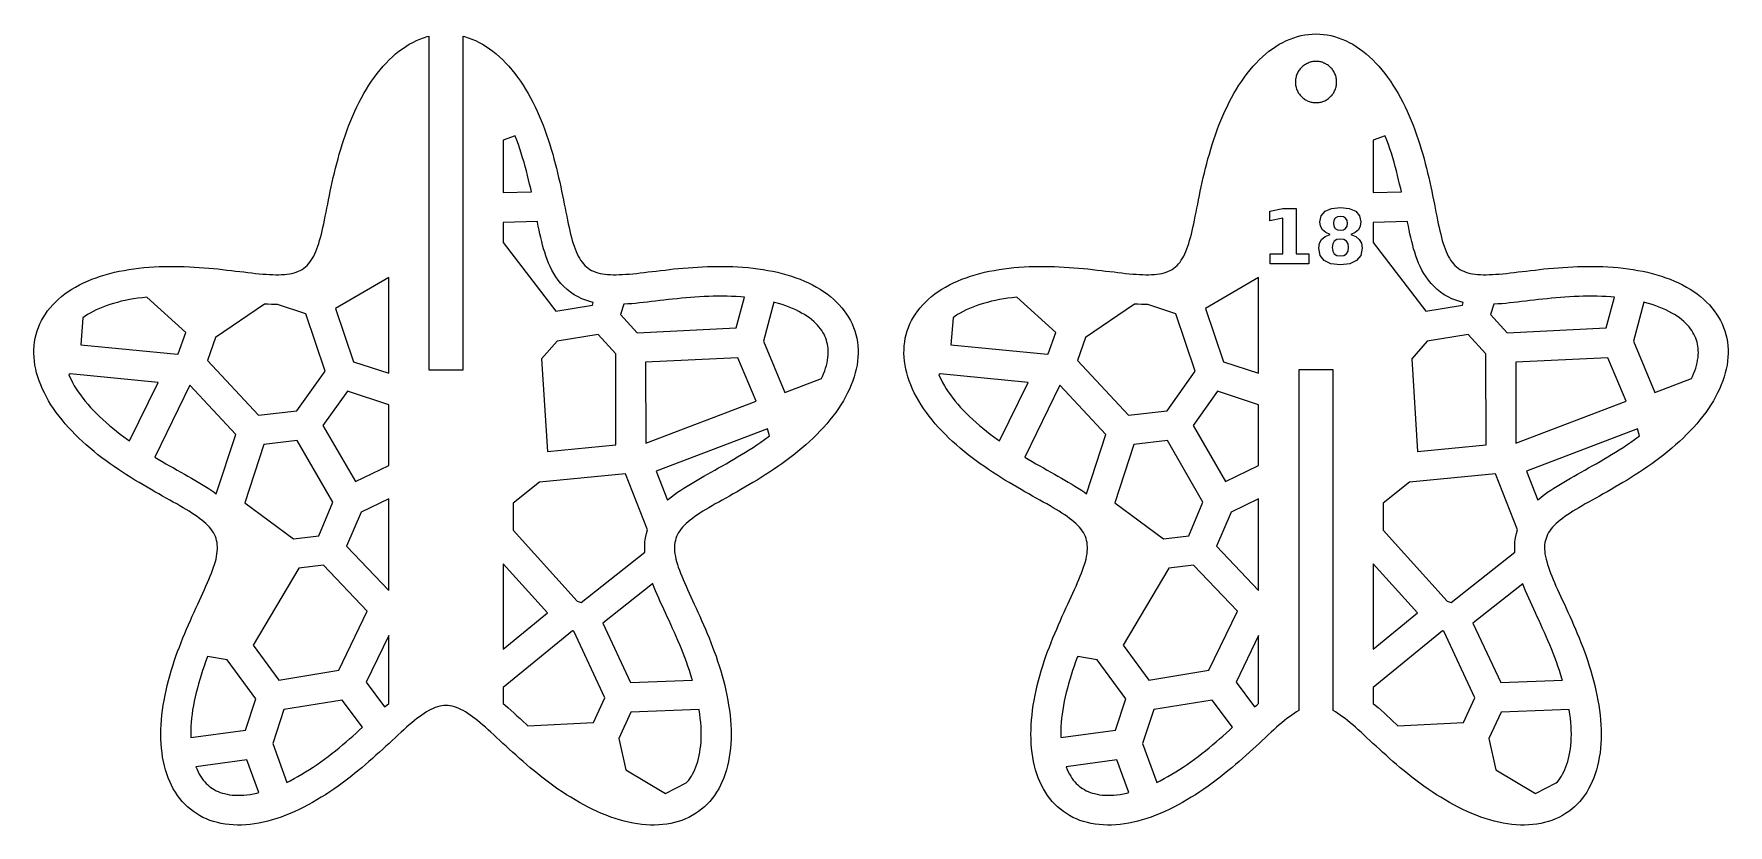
# Model space of a CAD drawing. Header units: millimetres. Extents: x -36 to 112, y -32 to 38.
import ezdxf

# ---------------------------------------------------------------- set-up
doc = ezdxf.new("R2010")
doc.units = ezdxf.units.MM
doc.layers.add('CUT', color=1, linetype='Continuous')
doc.layers.add('ENGRAVE', color=7, linetype='Continuous')

msp = doc.modelspace()

# ---------------------------------------------------------------- linework, layer by layer
at = {"layer": 'CUT'}
for points in [[(28.58, -0.5), (28.22, -0.74), (27.86, -0.97), (27.5, -1.2), (27.14, -1.42), (26.78, -1.64), (26.43, -1.85), (26.08, -2.05), (25.73, -2.25), (25.39, -2.44), (25.06, -2.63), (24.73, -2.82), (24.41, -3), (24.1, -3.17), (23.79, -3.34), (23.49, -3.51), (23.21, -3.68), (22.93, -3.84), (22.66, -4), (22.41, -4.15), (22.16, -4.31), (21.93, -4.46), (21.71, -4.61), (21.5, -4.77), (21.3, -4.92), (21.12, -5.07), (20.95, -5.22), (20.79, -5.38), (20.64, -5.53), (20.51, -5.69), (20.4, -5.85), (20.29, -6.01), (20.2, -6.18), (20.12, -6.35), (20.06, -6.52), (20.01, -6.7), (19.97, -6.88), (19.95, -7.06), (19.94, -7.26), (19.94, -7.46), (19.95, -7.66), (19.98, -7.87), (20.02, -8.09), (20.06, -8.31), (20.12, -8.54), (20.19, -8.78), (20.27, -9.03), (20.36, -9.28), (20.46, -9.54), (20.57, -9.81), (20.68, -10.09), (20.81, -10.37), (20.94, -10.67), (21.07, -10.97), (21.21, -11.28), (21.36, -11.6), (21.51, -11.92), (21.66, -12.26), (21.82, -12.6), (21.98, -12.95), (22.14, -13.3), (22.3, -13.67), (22.47, -14.04), (22.63, -14.42), (22.79, -14.8), (22.95, -15.19), (23.11, -15.59), (23.26, -15.99), (23.41, -16.39), (23.56, -16.8), (23.7, -17.22), (23.84, -17.64), (23.97, -18.06), (24.09, -18.49), (24.21, -18.91), (24.32, -19.34), (24.42, -19.77), (24.51, -20.2), (24.59, -20.64), (24.66, -21.07), (24.73, -21.49), (24.78, -21.92), (24.82, -22.35), (24.85, -22.77), (24.87, -23.19), (24.87, -23.6), (24.87, -24.01), (24.85, -24.42), (24.82, -24.82), (24.77, -25.21), (24.72, -25.59), (24.65, -25.97), (24.56, -26.34), (24.47, -26.7), (24.36, -27.05), (24.23, -27.39), (24.1, -27.72), (23.95, -28.04), (23.79, -28.35), (23.61, -28.64), (23.42, -28.93), (23.22, -29.2), (23.01, -29.45), (22.79, -29.7), (22.55, -29.92), (22.3, -30.14), (22.04, -30.34), (21.77, -30.52), (21.49, -30.69), (21.2, -30.85), (20.9, -30.99), (20.59, -31.11), (20.27, -31.22), (19.94, -31.31), (19.61, -31.38), (19.27, -31.44), (18.92, -31.48), (18.56, -31.51), (18.2, -31.52), (17.83, -31.52), (17.46, -31.5), (17.08, -31.47), (16.7, -31.42), (16.32, -31.35), (15.93, -31.27), (15.55, -31.18), (15.15, -31.07), (14.76, -30.95), (14.37, -30.82), (13.98, -30.67), (13.58, -30.51), (13.19, -30.34), (12.8, -30.16), (12.41, -29.97), (12.03, -29.76), (11.64, -29.55), (11.26, -29.33), (10.88, -29.1), (10.51, -28.87), (10.14, -28.63), (9.77, -28.38), (9.41, -28.12), (9.05, -27.86), (8.7, -27.6), (8.36, -27.33), (8.02, -27.06), (7.68, -26.79), (7.35, -26.52), (7.03, -26.25), (6.72, -25.98), (6.41, -25.7), (6.11, -25.43), (5.81, -25.17), (5.52, -24.9), (5.24, -24.64), (4.96, -24.39), (4.69, -24.14), (4.43, -23.9), (4.17, -23.66), (3.92, -23.43), (3.68, -23.21), (3.44, -22.99), (3.2, -22.79), (2.97, -22.59), (2.75, -22.41), (2.53, -22.23), (2.32, -22.07), (2.11, -21.92), (1.91, -21.78), (1.7, -21.65), (1.51, -21.54), (1.31, -21.43), (1.12, -21.34), (0.93, -21.27), (0.74, -21.21), (0.55, -21.16), (0.37, -21.12), (0.18, -21.1), (0, -21.09), (-0.18, -21.1), (-0.37, -21.12), (-0.55, -21.16), (-0.74, -21.21), (-0.93, -21.27), (-1.12, -21.34), (-1.31, -21.43), (-1.51, -21.54), (-1.7, -21.65), (-1.91, -21.78), (-2.11, -21.92), (-2.32, -22.07), (-2.53, -22.23), (-2.75, -22.41), (-2.97, -22.59), (-3.2, -22.79), (-3.44, -22.99), (-3.68, -23.21), (-3.92, -23.43), (-4.17, -23.66), (-4.43, -23.9), (-4.69, -24.14), (-4.96, -24.39), (-5.24, -24.64), (-5.52, -24.9), (-5.81, -25.17), (-6.11, -25.43), (-6.41, -25.7), (-6.72, -25.98), (-7.03, -26.25), (-7.35, -26.52), (-7.68, -26.79), (-8.02, -27.06), (-8.36, -27.33), (-8.7, -27.6), (-9.05, -27.86), (-9.41, -28.12), (-9.77, -28.38), (-10.14, -28.63), (-10.51, -28.87), (-10.88, -29.1), (-11.26, -29.33), (-11.64, -29.55), (-12.03, -29.76), (-12.41, -29.97), (-12.8, -30.16), (-13.19, -30.34), (-13.58, -30.51), (-13.98, -30.67), (-14.37, -30.82), (-14.76, -30.95), (-15.15, -31.07), (-15.55, -31.18), (-15.93, -31.27), (-16.32, -31.35), (-16.7, -31.42), (-17.08, -31.47), (-17.46, -31.5), (-17.83, -31.52), (-18.2, -31.52), (-18.56, -31.51), (-18.92, -31.48), (-19.27, -31.44), (-19.61, -31.38), (-19.94, -31.31), (-20.27, -31.22), (-20.59, -31.11), (-20.9, -30.99), (-21.2, -30.85), (-21.49, -30.69), (-21.77, -30.52), (-22.04, -30.34), (-22.3, -30.14), (-22.55, -29.92), (-22.79, -29.7), (-23.01, -29.45), (-23.22, -29.2), (-23.42, -28.93), (-23.61, -28.64), (-23.79, -28.35), (-23.95, -28.04), (-24.1, -27.72), (-24.23, -27.39), (-24.36, -27.05), (-24.47, -26.7), (-24.56, -26.34), (-24.65, -25.97), (-24.72, -25.59), (-24.77, -25.21), (-24.82, -24.82), (-24.85, -24.42), (-24.87, -24.01), (-24.87, -23.6), (-24.87, -23.19), (-24.85, -22.77), (-24.82, -22.35), (-24.78, -21.92), (-24.73, -21.49), (-24.66, -21.07), (-24.59, -20.64), (-24.51, -20.2), (-24.42, -19.77), (-24.32, -19.34), (-24.21, -18.91), (-24.09, -18.49), (-23.97, -18.06), (-23.84, -17.64), (-23.7, -17.22), (-23.56, -16.8), (-23.41, -16.39), (-23.26, -15.99), (-23.11, -15.59), (-22.95, -15.19), (-22.79, -14.8), (-22.63, -14.42), (-22.47, -14.04), (-22.3, -13.67), (-22.14, -13.3), (-21.98, -12.95), (-21.82, -12.6), (-21.66, -12.26), (-21.51, -11.92), (-21.36, -11.6), (-21.21, -11.28), (-21.07, -10.97), (-20.94, -10.67), (-20.81, -10.37), (-20.68, -10.09), (-20.57, -9.81), (-20.46, -9.54), (-20.36, -9.28), (-20.27, -9.03), (-20.19, -8.78), (-20.12, -8.54), (-20.06, -8.31), (-20.02, -8.09), (-19.98, -7.87), (-19.95, -7.66), (-19.94, -7.46), (-19.94, -7.26), (-19.95, -7.06), (-19.97, -6.88), (-20.01, -6.7), (-20.06, -6.52), (-20.12, -6.35), (-20.2, -6.18), (-20.29, -6.01), (-20.4, -5.85), (-20.51, -5.69), (-20.64, -5.53), (-20.79, -5.38), (-20.95, -5.22), (-21.12, -5.07), (-21.3, -4.92), (-21.5, -4.77), (-21.71, -4.61), (-21.93, -4.46), (-22.16, -4.31), (-22.41, -4.15), (-22.66, -4), (-22.93, -3.84), (-23.21, -3.68), (-23.49, -3.51), (-23.79, -3.34), (-24.1, -3.17), (-24.41, -3), (-24.73, -2.82), (-25.06, -2.63), (-25.39, -2.44), (-25.73, -2.25), (-26.08, -2.05), (-26.43, -1.85), (-26.78, -1.64), (-27.14, -1.42), (-27.5, -1.2), (-27.86, -0.97), (-28.22, -0.74), (-28.58, -0.5), (-28.94, -0.25), (-29.3, 0), (-29.65, 0.26), (-30.01, 0.52), (-30.36, 0.79), (-30.7, 1.07), (-31.04, 1.36), (-31.38, 1.64), (-31.7, 1.94), (-32.02, 2.24), (-32.34, 2.54), (-32.64, 2.86), (-32.93, 3.17), (-33.22, 3.49), (-33.49, 3.82), (-33.75, 4.14), (-34, 4.48), (-34.23, 4.81), (-34.46, 5.15), (-34.67, 5.49), (-34.86, 5.83), (-35.04, 6.18), (-35.21, 6.52), (-35.35, 6.87), (-35.49, 7.22), (-35.61, 7.57), (-35.71, 7.92), (-35.79, 8.26), (-35.86, 8.61), (-35.91, 8.95), (-35.94, 9.29), (-35.95, 9.63), (-35.95, 9.97), (-35.93, 10.3), (-35.89, 10.63), (-35.83, 10.95), (-35.76, 11.27), (-35.66, 11.59), (-35.55, 11.9), (-35.43, 12.2), (-35.28, 12.49), (-35.12, 12.78), (-34.94, 13.06), (-34.75, 13.34), (-34.54, 13.6), (-34.31, 13.86), (-34.07, 14.11), (-33.81, 14.35), (-33.54, 14.58), (-33.25, 14.81), (-32.95, 15.02), (-32.64, 15.22), (-32.32, 15.41), (-31.98, 15.6), (-31.63, 15.77), (-31.27, 15.93), (-30.9, 16.09), (-30.52, 16.23), (-30.14, 16.36), (-29.74, 16.48), (-29.33, 16.6), (-28.92, 16.7), (-28.51, 16.79), (-28.08, 16.87), (-27.66, 16.95), (-27.22, 17.01), (-26.79, 17.07), (-26.35, 17.11), (-25.91, 17.15), (-25.47, 17.18), (-25.03, 17.2), (-24.58, 17.21), (-24.14, 17.22), (-23.7, 17.22), (-23.26, 17.21), (-22.83, 17.2), (-22.39, 17.18), (-21.96, 17.16), (-21.54, 17.13), (-21.12, 17.1), (-20.7, 17.07), (-20.29, 17.03), (-19.89, 16.99), (-19.49, 16.95), (-19.11, 16.9), (-18.72, 16.86), (-18.35, 16.81), (-17.99, 16.77), (-17.63, 16.73), (-17.28, 16.69), (-16.94, 16.65), (-16.61, 16.61), (-16.3, 16.58), (-15.99, 16.55), (-15.69, 16.53), (-15.4, 16.51), (-15.12, 16.5), (-14.85, 16.49), (-14.59, 16.49), (-14.34, 16.5), (-14.1, 16.51), (-13.88, 16.54), (-13.66, 16.57), (-13.45, 16.61), (-13.25, 16.66), (-13.06, 16.72), (-12.88, 16.79), (-12.71, 16.87), (-12.55, 16.96), (-12.4, 17.07), (-12.25, 17.18), (-12.12, 17.3), (-11.99, 17.44), (-11.87, 17.59), (-11.75, 17.75), (-11.64, 17.93), (-11.54, 18.11), (-11.44, 18.31), (-11.35, 18.52), (-11.26, 18.74), (-11.18, 18.97), (-11.1, 19.22), (-11.02, 19.48), (-10.95, 19.75), (-10.87, 20.03), (-10.8, 20.32), (-10.74, 20.62), (-10.67, 20.94), (-10.6, 21.26), (-10.53, 21.59), (-10.46, 21.94), (-10.39, 22.29), (-10.32, 22.65), (-10.25, 23.02), (-10.17, 23.39), (-10.09, 23.78), (-10.01, 24.17), (-9.92, 24.56), (-9.83, 24.96), (-9.74, 25.37), (-9.64, 25.78), (-9.53, 26.19), (-9.42, 26.61), (-9.31, 27.02), (-9.18, 27.44), (-9.05, 27.86), (-8.92, 28.28), (-8.77, 28.7), (-8.62, 29.12), (-8.47, 29.53), (-8.3, 29.94), (-8.13, 30.35), (-7.95, 30.75), (-7.77, 31.15), (-7.57, 31.54), (-7.37, 31.92), (-7.16, 32.3), (-6.94, 32.67), (-6.72, 33.03), (-6.49, 33.38), (-6.25, 33.72), (-6, 34.04), (-5.75, 34.36), (-5.49, 34.67), (-5.22, 34.96), (-4.95, 35.23), (-4.67, 35.5), (-4.39, 35.75), (-4.1, 35.98), (-3.8, 36.2), (-3.51, 36.4), (-3.2, 36.59), (-2.89, 36.76), (-2.58, 36.92), (-2.27, 37.05), (-1.95, 37.17), (-1.63, 37.27), (-1.5, 37.3), (-1.5, 8.2), (1.5, 8.2), (1.5, 37.3), (1.63, 37.27), (1.95, 37.17), (2.27, 37.05), (2.58, 36.92), (2.89, 36.76), (3.2, 36.59), (3.51, 36.4), (3.8, 36.2), (4.1, 35.98), (4.39, 35.75), (4.67, 35.5), (4.95, 35.23), (5.22, 34.96), (5.49, 34.67), (5.75, 34.36), (6, 34.04), (6.25, 33.72), (6.49, 33.38), (6.72, 33.03), (6.94, 32.67), (7.16, 32.3), (7.37, 31.92), (7.57, 31.54), (7.77, 31.15), (7.95, 30.75), (8.13, 30.35), (8.3, 29.94), (8.47, 29.53), (8.62, 29.12), (8.77, 28.7), (8.92, 28.28), (9.05, 27.86), (9.18, 27.44), (9.31, 27.02), (9.42, 26.61), (9.53, 26.19), (9.64, 25.78), (9.74, 25.37), (9.83, 24.96), (9.92, 24.56), (10.01, 24.17), (10.09, 23.78), (10.17, 23.39), (10.25, 23.02), (10.32, 22.65), (10.39, 22.29), (10.46, 21.94), (10.53, 21.59), (10.6, 21.26), (10.67, 20.94), (10.74, 20.62), (10.8, 20.32), (10.87, 20.03), (10.95, 19.75), (11.02, 19.48), (11.1, 19.22), (11.18, 18.97), (11.26, 18.74), (11.35, 18.52), (11.44, 18.31), (11.54, 18.11), (11.64, 17.93), (11.75, 17.75), (11.87, 17.59), (11.99, 17.44), (12.12, 17.3), (12.25, 17.18), (12.4, 17.07), (12.55, 16.96), (12.71, 16.87), (12.88, 16.79), (13.06, 16.72), (13.25, 16.66), (13.45, 16.61), (13.66, 16.57), (13.88, 16.54), (14.1, 16.51), (14.34, 16.5), (14.59, 16.49), (14.85, 16.49), (15.12, 16.5), (15.4, 16.51), (15.69, 16.53), (15.99, 16.55), (16.3, 16.58), (16.61, 16.61), (16.94, 16.65), (17.28, 16.69), (17.63, 16.73), (17.99, 16.77), (18.35, 16.81), (18.72, 16.86), (19.11, 16.9), (19.49, 16.95), (19.89, 16.99), (20.29, 17.03), (20.7, 17.07), (21.12, 17.1), (21.54, 17.13), (21.96, 17.16), (22.39, 17.18), (22.83, 17.2), (23.26, 17.21), (23.7, 17.22), (24.14, 17.22), (24.58, 17.21), (25.03, 17.2), (25.47, 17.18), (25.91, 17.15), (26.35, 17.11), (26.79, 17.07), (27.22, 17.01), (27.66, 16.95), (28.08, 16.87), (28.51, 16.79), (28.92, 16.7), (29.33, 16.6), (29.74, 16.48), (30.14, 16.36), (30.52, 16.23), (30.9, 16.09), (31.27, 15.93), (31.63, 15.77), (31.98, 15.6), (32.32, 15.41), (32.64, 15.22), (32.95, 15.02), (33.25, 14.81), (33.54, 14.58), (33.81, 14.35), (34.07, 14.11), (34.31, 13.86), (34.54, 13.6), (34.75, 13.34), (34.94, 13.06), (35.12, 12.78), (35.28, 12.49), (35.43, 12.2), (35.55, 11.9), (35.66, 11.59), (35.76, 11.27), (35.83, 10.95), (35.89, 10.63), (35.93, 10.3), (35.95, 9.97), (35.95, 9.63), (35.94, 9.29), (35.91, 8.95), (35.86, 8.61), (35.79, 8.26), (35.71, 7.92), (35.61, 7.57), (35.49, 7.22), (35.35, 6.87), (35.21, 6.52), (35.04, 6.18), (34.86, 5.83), (34.67, 5.49), (34.46, 5.15), (34.23, 4.81), (34, 4.48), (33.75, 4.14), (33.49, 3.82), (33.22, 3.49), (32.93, 3.17), (32.64, 2.86), (32.34, 2.54), (32.02, 2.24), (31.7, 1.94), (31.38, 1.64), (31.04, 1.36), (30.7, 1.07), (30.36, 0.79), (30.01, 0.52), (29.65, 0.26), (29.3, 0), (28.94, -0.25), (28.58, -0.5)], [(104.12, -0.74), (103.76, -0.97), (103.4, -1.2), (103.04, -1.42), (102.68, -1.64), (102.33, -1.85), (101.98, -2.05), (101.64, -2.25), (101.3, -2.44), (100.96, -2.63), (100.63, -2.82), (100.31, -3), (100, -3.17), (99.69, -3.34), (99.4, -3.51), (99.11, -3.68), (98.83, -3.84), (98.57, -4), (98.31, -4.15), (98.07, -4.31), (97.83, -4.46), (97.61, -4.61), (97.4, -4.77), (97.21, -4.92), (97.02, -5.07), (96.85, -5.22), (96.69, -5.38), (96.55, -5.53), (96.42, -5.69), (96.3, -5.85), (96.2, -6.01), (96.11, -6.18), (96.03, -6.35), (95.97, -6.52), (95.92, -6.7), (95.88, -6.88), (95.85, -7.06), (95.84, -7.26), (95.84, -7.46), (95.86, -7.66), (95.88, -7.87), (95.92, -8.09), (95.97, -8.31), (96.03, -8.54), (96.1, -8.78), (96.18, -9.03), (96.27, -9.28), (96.37, -9.54), (96.47, -9.81), (96.59, -10.09), (96.71, -10.37), (96.84, -10.67), (96.98, -10.97), (97.12, -11.28), (97.26, -11.6), (97.41, -11.92), (97.57, -12.26), (97.72, -12.6), (97.88, -12.95), (98.05, -13.3), (98.21, -13.67), (98.37, -14.04), (98.53, -14.42), (98.69, -14.8), (98.85, -15.19), (99.01, -15.59), (99.17, -15.99), (99.32, -16.39), (99.46, -16.8), (99.61, -17.22), (99.74, -17.64), (99.87, -18.06), (100, -18.49), (100.11, -18.91), (100.22, -19.34), (100.32, -19.77), (100.41, -20.2), (100.5, -20.64), (100.57, -21.07), (100.63, -21.49), (100.68, -21.92), (100.72, -22.35), (100.75, -22.77), (100.77, -23.19), (100.78, -23.6), (100.77, -24.01), (100.75, -24.42), (100.72, -24.82), (100.68, -25.21), (100.62, -25.59), (100.55, -25.97), (100.47, -26.34), (100.37, -26.7), (100.26, -27.05), (100.14, -27.39), (100, -27.72), (99.85, -28.04), (99.69, -28.35), (99.52, -28.64), (99.33, -28.93), (99.13, -29.2), (98.92, -29.45), (98.69, -29.7), (98.45, -29.92), (98.21, -30.14), (97.95, -30.34), (97.68, -30.52), (97.4, -30.69), (97.1, -30.85), (96.8, -30.99), (96.49, -31.11), (96.18, -31.22), (95.85, -31.31), (95.51, -31.38), (95.17, -31.44), (94.82, -31.48), (94.47, -31.51), (94.1, -31.52), (93.74, -31.52), (93.37, -31.5), (92.99, -31.47), (92.61, -31.42), (92.22, -31.35), (91.84, -31.27), (91.45, -31.18), (91.06, -31.07), (90.67, -30.95), (90.27, -30.82), (89.88, -30.67), (89.49, -30.51), (89.1, -30.34), (88.71, -30.16), (88.32, -29.97), (87.93, -29.76), (87.55, -29.55), (87.16, -29.33), (86.79, -29.1), (86.41, -28.87), (86.04, -28.63), (85.68, -28.38), (85.31, -28.12), (84.96, -27.86), (84.61, -27.6), (84.26, -27.33), (83.92, -27.06), (83.59, -26.79), (83.26, -26.52), (82.94, -26.25), (82.62, -25.98), (82.31, -25.7), (82.01, -25.43), (81.71, -25.17), (81.43, -24.9), (81.14, -24.64), (80.87, -24.39), (80.6, -24.14), (80.33, -23.9), (80.08, -23.66), (79.83, -23.43), (79.58, -23.21), (79.34, -22.99), (79.11, -22.79), (78.88, -22.59), (78.66, -22.41), (78.44, -22.23), (78.22, -22.07), (78.02, -21.92), (77.81, -21.78), (77.61, -21.65), (77.41, -21.54), (77.4, -21.53), (77.4, 8.2), (74.4, 8.2), (74.4, -21.53), (74.4, -21.54), (74.2, -21.65), (74, -21.78), (73.79, -21.92), (73.58, -22.07), (73.37, -22.23), (73.15, -22.41), (72.93, -22.59), (72.7, -22.79), (72.47, -22.99), (72.23, -23.21), (71.98, -23.43), (71.73, -23.66), (71.48, -23.9), (71.21, -24.14), (70.94, -24.39), (70.67, -24.64), (70.38, -24.9), (70.09, -25.17), (69.8, -25.43), (69.5, -25.7), (69.19, -25.98), (68.87, -26.25), (68.55, -26.52), (68.22, -26.79), (67.89, -27.06), (67.55, -27.33), (67.2, -27.6), (66.85, -27.86), (66.49, -28.12), (66.13, -28.38), (65.77, -28.63), (65.4, -28.87), (65.02, -29.1), (64.64, -29.33), (64.26, -29.55), (63.88, -29.76), (63.49, -29.97), (63.1, -30.16), (62.71, -30.34), (62.32, -30.51), (61.93, -30.67), (61.53, -30.82), (61.14, -30.95), (60.75, -31.07), (60.36, -31.18), (59.97, -31.27), (59.58, -31.35), (59.2, -31.42), (58.82, -31.47), (58.44, -31.5), (58.07, -31.52), (57.7, -31.52), (57.34, -31.51), (56.99, -31.48), (56.64, -31.44), (56.29, -31.38), (55.96, -31.31), (55.63, -31.22), (55.31, -31.11), (55, -30.99), (54.7, -30.85), (54.41, -30.69), (54.13, -30.52), (53.86, -30.34), (53.6, -30.14), (53.36, -29.92), (53.12, -29.7), (52.89, -29.45), (52.68, -29.2), (52.48, -28.93), (52.29, -28.64), (52.12, -28.35), (51.96, -28.04), (51.81, -27.72), (51.67, -27.39), (51.55, -27.05), (51.44, -26.7), (51.34, -26.34), (51.26, -25.97), (51.19, -25.59), (51.13, -25.21), (51.09, -24.82), (51.06, -24.42), (51.04, -24.01), (51.03, -23.6), (51.04, -23.19), (51.05, -22.77), (51.08, -22.35), (51.13, -21.92), (51.18, -21.49), (51.24, -21.07), (51.31, -20.64), (51.39, -20.2), (51.49, -19.77), (51.59, -19.34), (51.7, -18.91), (51.81, -18.49), (51.94, -18.06), (52.07, -17.64), (52.2, -17.22), (52.34, -16.8), (52.49, -16.39), (52.64, -15.99), (52.8, -15.59), (52.95, -15.19), (53.11, -14.8), (53.28, -14.42), (53.44, -14.04), (53.6, -13.67), (53.76, -13.3), (53.93, -12.95), (54.08, -12.6), (54.24, -12.26), (54.4, -11.92), (54.55, -11.6), (54.69, -11.28), (54.83, -10.97), (54.97, -10.67), (55.1, -10.37), (55.22, -10.09), (55.34, -9.81), (55.44, -9.54), (55.54, -9.28), (55.63, -9.03), (55.71, -8.78), (55.78, -8.54), (55.84, -8.31), (55.89, -8.09), (55.93, -7.87), (55.95, -7.66), (55.96, -7.46), (55.97, -7.26), (55.95, -7.06), (55.93, -6.88), (55.89, -6.7), (55.84, -6.52), (55.78, -6.35), (55.7, -6.18), (55.61, -6.01), (55.51, -5.85), (55.39, -5.69), (55.26, -5.53), (55.12, -5.38), (54.96, -5.22), (54.79, -5.07), (54.6, -4.92), (54.41, -4.77), (54.2, -4.61), (53.98, -4.46), (53.74, -4.31), (53.5, -4.15), (53.24, -4), (52.97, -3.84), (52.7, -3.68), (52.41, -3.51), (52.11, -3.34), (51.81, -3.17), (51.5, -3), (51.18, -2.82), (50.85, -2.63), (50.51, -2.44), (50.17, -2.25), (49.83, -2.05), (49.48, -1.85), (49.12, -1.64), (48.77, -1.42), (48.41, -1.2), (48.05, -0.97), (47.69, -0.74), (47.33, -0.5), (46.97, -0.25), (46.61, 0), (46.25, 0.26), (45.9, 0.52), (45.55, 0.79), (45.2, 1.07), (44.86, 1.36), (44.53, 1.64), (44.2, 1.94), (43.88, 2.24), (43.57, 2.54), (43.27, 2.86), (42.97, 3.17), (42.69, 3.49), (42.42, 3.82), (42.16, 4.14), (41.91, 4.48), (41.67, 4.81), (41.45, 5.15), (41.24, 5.49), (41.04, 5.83), (40.86, 6.18), (40.7, 6.52), (40.55, 6.87), (40.42, 7.22), (40.3, 7.57), (40.2, 7.92), (40.11, 8.26), (40.05, 8.61), (40, 8.95), (39.97, 9.29), (39.95, 9.63), (39.96, 9.97), (39.98, 10.3), (40.02, 10.63), (40.07, 10.95), (40.15, 11.27), (40.24, 11.59), (40.35, 11.9), (40.48, 12.2), (40.62, 12.49), (40.78, 12.78), (40.96, 13.06), (41.16, 13.34), (41.37, 13.6), (41.59, 13.86), (41.84, 14.11), (42.09, 14.35), (42.36, 14.58), (42.65, 14.81), (42.95, 15.02), (43.26, 15.22), (43.59, 15.41), (43.92, 15.6), (44.27, 15.77), (44.63, 15.93), (45, 16.09), (45.38, 16.23), (45.77, 16.36), (46.17, 16.48), (46.57, 16.6), (46.98, 16.7), (47.4, 16.79), (47.82, 16.87), (48.25, 16.95), (48.68, 17.01), (49.12, 17.07), (49.55, 17.11), (49.99, 17.15), (50.44, 17.18), (50.88, 17.2), (51.32, 17.21), (51.76, 17.22), (52.2, 17.22), (52.64, 17.21), (53.08, 17.2), (53.51, 17.18), (53.94, 17.16), (54.37, 17.13), (54.79, 17.1), (55.2, 17.07), (55.61, 17.03), (56.01, 16.99), (56.41, 16.95), (56.8, 16.9), (57.18, 16.86), (57.55, 16.81), (57.92, 16.77), (58.28, 16.73), (58.62, 16.69), (58.96, 16.65), (59.29, 16.61), (59.61, 16.58), (59.92, 16.55), (60.22, 16.53), (60.51, 16.51), (60.79, 16.5), (61.05, 16.49), (61.31, 16.49), (61.56, 16.5), (61.8, 16.51), (62.03, 16.54), (62.25, 16.57), (62.45, 16.61), (62.65, 16.66), (62.84, 16.72), (63.02, 16.79), (63.19, 16.87), (63.35, 16.96), (63.51, 17.07), (63.65, 17.18), (63.79, 17.3), (63.92, 17.44), (64.04, 17.59), (64.15, 17.75), (64.26, 17.93), (64.37, 18.11), (64.46, 18.31), (64.56, 18.52), (64.64, 18.74), (64.73, 18.97), (64.81, 19.22), (64.88, 19.48), (64.96, 19.75), (65.03, 20.03), (65.1, 20.32), (65.17, 20.62), (65.24, 20.94), (65.31, 21.26), (65.37, 21.59), (65.44, 21.94), (65.51, 22.29), (65.58, 22.65), (65.66, 23.02), (65.73, 23.39), (65.81, 23.78), (65.89, 24.17), (65.98, 24.56), (66.07, 24.96), (66.17, 25.37), (66.27, 25.78), (66.37, 26.19), (66.48, 26.61), (66.6, 27.02), (66.72, 27.44), (66.85, 27.86), (66.99, 28.28), (67.13, 28.7), (67.28, 29.12), (67.44, 29.53), (67.6, 29.94), (67.77, 30.35), (67.95, 30.75), (68.14, 31.15), (68.33, 31.54), (68.53, 31.92), (68.74, 32.3), (68.96, 32.67), (69.18, 33.03), (69.42, 33.38), (69.66, 33.72), (69.9, 34.04), (70.15, 34.36), (70.41, 34.67), (70.68, 34.96), (70.95, 35.23), (71.23, 35.5), (71.52, 35.75), (71.8, 35.98), (72.1, 36.2), (72.4, 36.4), (72.7, 36.59), (73.01, 36.76), (73.32, 36.92), (73.64, 37.05), (73.96, 37.17), (74.28, 37.27), (74.6, 37.35), (74.92, 37.42), (75.25, 37.46), (75.58, 37.49), (75.9, 37.5), (76.23, 37.49), (76.56, 37.46), (76.88, 37.42), (77.21, 37.35), (77.53, 37.27), (77.85, 37.17), (78.17, 37.05), (78.49, 36.92), (78.8, 36.76), (79.11, 36.59), (79.41, 36.4), (79.71, 36.2), (80, 35.98), (80.29, 35.75), (80.58, 35.5), (80.86, 35.23), (81.13, 34.96), (81.39, 34.67), (81.65, 34.36), (81.91, 34.04), (82.15, 33.72), (82.39, 33.38), (82.62, 33.03), (82.85, 32.67), (83.07, 32.3), (83.27, 31.92), (83.48, 31.54), (83.67, 31.15), (83.86, 30.75), (84.04, 30.35), (84.21, 29.94), (84.37, 29.53), (84.53, 29.12), (84.68, 28.7), (84.82, 28.28), (84.96, 27.86), (85.09, 27.44), (85.21, 27.02), (85.33, 26.61), (85.44, 26.19), (85.54, 25.78), (85.64, 25.37), (85.74, 24.96), (85.83, 24.56), (85.91, 24.17), (86, 23.78), (86.08, 23.39), (86.15, 23.02), (86.23, 22.65), (86.3, 22.29), (86.37, 21.94), (86.44, 21.59), (86.5, 21.26), (86.57, 20.94), (86.64, 20.62), (86.71, 20.32), (86.78, 20.03), (86.85, 19.75), (86.92, 19.48), (87, 19.22), (87.08, 18.97), (87.16, 18.74), (87.25, 18.52), (87.34, 18.31), (87.44, 18.11), (87.55, 17.93), (87.65, 17.75), (87.77, 17.59), (87.89, 17.44), (88.02, 17.3), (88.16, 17.18), (88.3, 17.07), (88.46, 16.96), (88.62, 16.87), (88.79, 16.79), (88.97, 16.72), (89.16, 16.66), (89.36, 16.61), (89.56, 16.57), (89.78, 16.54), (90.01, 16.51), (90.25, 16.5), (90.5, 16.49), (90.75, 16.49), (91.02, 16.5), (91.3, 16.51), (91.59, 16.53), (91.89, 16.55), (92.2, 16.58), (92.52, 16.61), (92.85, 16.65), (93.19, 16.69), (93.53, 16.73), (93.89, 16.77), (94.25, 16.81), (94.63, 16.86), (95.01, 16.9), (95.4, 16.95), (95.79, 16.99), (96.2, 17.03), (96.61, 17.07), (97.02, 17.1), (97.44, 17.13), (97.87, 17.16), (98.3, 17.18), (98.73, 17.2), (99.17, 17.21), (99.61, 17.22), (100.05, 17.22), (100.49, 17.21), (100.93, 17.2), (101.37, 17.18), (101.82, 17.15), (102.26, 17.11), (102.69, 17.07), (103.13, 17.01), (103.56, 16.95), (103.99, 16.87), (104.41, 16.79), (104.83, 16.7), (105.24, 16.6), (105.64, 16.48), (106.04, 16.36), (106.43, 16.23), (106.81, 16.09), (107.18, 15.93), (107.54, 15.77), (107.88, 15.6), (108.22, 15.41), (108.55, 15.22), (108.86, 15.02), (109.16, 14.81), (109.44, 14.58), (109.72, 14.35), (109.97, 14.11), (110.22, 13.86), (110.44, 13.6), (110.65, 13.34), (110.85, 13.06), (111.03, 12.78), (111.19, 12.49), (111.33, 12.2), (111.46, 11.9), (111.57, 11.59), (111.66, 11.27), (111.74, 10.95), (111.79, 10.63), (111.83, 10.3), (111.85, 9.97), (111.86, 9.63), (111.84, 9.29), (111.81, 8.95), (111.76, 8.61), (111.69, 8.26), (111.61, 7.92), (111.51, 7.57), (111.39, 7.22), (111.26, 6.87), (111.11, 6.52), (110.94, 6.18), (110.76, 5.83), (110.57, 5.49), (110.36, 5.15), (110.14, 4.81), (109.9, 4.48), (109.65, 4.14), (109.39, 3.82), (109.12, 3.49), (108.84, 3.17), (108.54, 2.86), (108.24, 2.54), (107.93, 2.24), (107.61, 1.94), (107.28, 1.64), (106.95, 1.36), (106.61, 1.07), (106.26, 0.79), (105.91, 0.52), (105.56, 0.26), (105.2, 0), (104.84, -0.25), (104.48, -0.5), (104.12, -0.74)], [(77.7, 33.39), (77.7, 33.48), (77.68, 33.56), (77.67, 33.65), (77.65, 33.74), (77.63, 33.82), (77.6, 33.91), (77.57, 33.99), (77.53, 34.07), (77.49, 34.15), (77.45, 34.23), (77.4, 34.3), (77.35, 34.37), (77.3, 34.44), (77.24, 34.51), (77.18, 34.57), (77.11, 34.63), (77.05, 34.69), (76.98, 34.75), (76.9, 34.8), (76.83, 34.84), (76.75, 34.89), (76.67, 34.93), (76.59, 34.96), (76.51, 34.99), (76.43, 35.02), (76.34, 35.05), (76.26, 35.07), (76.17, 35.08), (76.08, 35.09), (75.99, 35.1), (75.9, 35.1), (75.82, 35.1), (75.73, 35.09), (75.64, 35.08), (75.55, 35.07), (75.47, 35.05), (75.38, 35.02), (75.3, 34.99), (75.22, 34.96), (75.13, 34.93), (75.06, 34.89), (74.98, 34.84), (74.9, 34.8), (74.83, 34.75), (74.76, 34.69), (74.7, 34.63), (74.63, 34.57), (74.57, 34.51), (74.51, 34.44), (74.46, 34.37), (74.41, 34.3), (74.36, 34.23), (74.32, 34.15), (74.28, 34.07), (74.24, 33.99), (74.21, 33.91), (74.18, 33.82), (74.16, 33.74), (74.14, 33.65), (74.12, 33.56), (74.11, 33.48), (74.11, 33.39), (74.1, 33.3), (74.11, 33.21), (74.11, 33.12), (74.12, 33.04), (74.14, 32.95), (74.16, 32.86), (74.18, 32.78), (74.21, 32.69), (74.24, 32.61), (74.28, 32.53), (74.32, 32.45), (74.36, 32.37), (74.41, 32.3), (74.46, 32.23), (74.51, 32.16), (74.57, 32.09), (74.63, 32.03), (74.7, 31.97), (74.76, 31.91), (74.83, 31.85), (74.9, 31.8), (74.98, 31.76), (75.06, 31.71), (75.13, 31.67), (75.22, 31.64), (75.3, 31.61), (75.38, 31.58), (75.47, 31.55), (75.55, 31.53), (75.64, 31.52), (75.73, 31.51), (75.82, 31.5), (75.9, 31.5), (75.99, 31.5), (76.08, 31.51), (76.17, 31.52), (76.26, 31.53), (76.34, 31.55), (76.43, 31.58), (76.51, 31.61), (76.59, 31.64), (76.67, 31.67), (76.75, 31.71), (76.83, 31.76), (76.9, 31.8), (76.98, 31.85), (77.05, 31.91), (77.11, 31.97), (77.18, 32.03), (77.24, 32.09), (77.3, 32.16), (77.35, 32.23), (77.4, 32.3), (77.45, 32.37), (77.49, 32.45), (77.53, 32.53), (77.57, 32.61), (77.6, 32.69), (77.63, 32.78), (77.65, 32.86), (77.67, 32.95), (77.68, 33.04), (77.7, 33.12), (77.7, 33.21), (77.7, 33.3), (77.7, 33.39)], [(6.45, 27.46), (6.32, 27.84), (6.19, 28.22), (6.04, 28.59), (6.03, 28.62), (5, 28.23), (5, 23.65), (7.45, 23.72), (7.39, 24), (7.3, 24.38), (7.21, 24.76), (7.12, 25.15), (7.02, 25.54), (6.91, 25.92), (6.81, 26.31), (6.69, 26.69), (6.57, 27.08), (6.45, 27.46)], [(82.23, 27.84), (82.09, 28.22), (81.95, 28.59), (81.94, 28.62), (80.9, 28.23), (80.9, 23.65), (83.35, 23.72), (83.29, 24), (83.2, 24.38), (83.11, 24.76), (83.02, 25.15), (82.92, 25.54), (82.82, 25.92), (82.71, 26.31), (82.6, 26.69), (82.48, 27.08), (82.35, 27.46), (82.23, 27.84)], [(8.12, 20.39), (8.05, 20.73), (7.98, 21.08), (7.97, 21.13), (5, 21.05), (5, 19.29), (9.58, 13.3), (12.77, 13.83), (12.85, 14.08), (12.54, 14.16), (12.2, 14.27), (11.85, 14.4), (11.52, 14.56), (11.19, 14.75), (10.87, 14.96), (10.57, 15.2), (10.29, 15.45), (10.03, 15.72), (9.8, 16.01), (9.59, 16.3), (9.4, 16.6), (9.23, 16.9), (9.08, 17.21), (8.95, 17.51), (8.83, 17.82), (8.72, 18.13), (8.61, 18.45), (8.52, 18.76), (8.43, 19.08), (8.35, 19.4), (8.27, 19.73), (8.2, 20.06), (8.12, 20.39)], [(83.96, 20.73), (83.89, 21.08), (83.88, 21.13), (80.9, 21.05), (80.9, 19.29), (85.48, 13.3), (88.67, 13.83), (88.75, 14.08), (88.44, 14.16), (88.1, 14.27), (87.76, 14.4), (87.42, 14.56), (87.09, 14.75), (86.77, 14.96), (86.47, 15.2), (86.2, 15.45), (85.94, 15.72), (85.71, 16.01), (85.5, 16.3), (85.31, 16.6), (85.14, 16.9), (84.99, 17.21), (84.85, 17.51), (84.73, 17.82), (84.62, 18.13), (84.52, 18.45), (84.42, 18.76), (84.34, 19.08), (84.25, 19.4), (84.18, 19.73), (84.1, 20.06), (84.03, 20.39), (83.96, 20.73)], [(-8.08, 8.89), (-5, 7.89), (-5, 16.26), (-9.65, 13.54), (-8.08, 8.89)], [(70.9, 7.89), (70.9, 16.26), (66.26, 13.54), (67.82, 8.89), (70.9, 7.89)], [(-31.27, 13.01), (-31.49, 12.87), (-31.67, 12.74), (-31.86, 10.37), (-23.43, 9.55), (-23.37, 9.58), (-22.71, 11.45), (-26.11, 14.52), (-26.49, 14.48), (-26.87, 14.44), (-27.25, 14.38), (-27.61, 14.32), (-27.98, 14.25), (-28.33, 14.17), (-28.67, 14.08), (-29.01, 13.99), (-29.33, 13.89), (-29.64, 13.78), (-29.95, 13.67), (-30.24, 13.55), (-30.52, 13.42), (-30.78, 13.29), (-31.03, 13.15), (-31.27, 13.01)], [(-15.21, 13.9), (-15.54, 13.92), (-15.84, 13.93), (-20.11, 11), (-20.81, 9.02), (-16.35, 4.24), (-13, 4.63), (-10.55, 8.07), (-12.24, 13.09), (-14.69, 13.89), (-14.88, 13.89), (-15.21, 13.9)], [(16.54, 13.99), (16.21, 13.96), (15.87, 13.94), (15.54, 13.92), (15.52, 13.91), (15.24, 13.01), (16.67, 11.43), (25.31, 11.85), (26.03, 14.53), (25.71, 14.56), (25.32, 14.58), (24.92, 14.6), (24.52, 14.61), (24.12, 14.62), (23.72, 14.62), (23.32, 14.61), (22.92, 14.6), (22.52, 14.59), (22.12, 14.56), (21.72, 14.54), (21.32, 14.51), (20.93, 14.48), (20.54, 14.44), (20.16, 14.4), (19.77, 14.36), (19.4, 14.32), (19.02, 14.28), (18.66, 14.23), (18.29, 14.19), (17.93, 14.15), (17.58, 14.11), (17.23, 14.07), (16.88, 14.03), (16.54, 13.99)], [(29.64, 13.78), (29.33, 13.89), (29.01, 13.99), (28.67, 14.08), (28.61, 14.1), (27.69, 10.68), (29.55, 6.23), (32.76, 7.44), (32.84, 7.6), (32.95, 7.85), (33.04, 8.1), (33.12, 8.35), (33.19, 8.58), (33.25, 8.81), (33.29, 9.04), (33.32, 9.26), (33.34, 9.47), (33.35, 9.67), (33.35, 9.87), (33.34, 10.07), (33.32, 10.25), (33.28, 10.43), (33.24, 10.61), (33.19, 10.78), (33.13, 10.95), (33.06, 11.12), (32.98, 11.29), (32.89, 11.45), (32.78, 11.61), (32.67, 11.78), (32.54, 11.94), (32.4, 12.1), (32.25, 12.26), (32.08, 12.41), (31.9, 12.57), (31.7, 12.72), (31.49, 12.87), (31.27, 13.01), (31.03, 13.15), (30.78, 13.29), (30.52, 13.42), (30.24, 13.55), (29.95, 13.67), (29.64, 13.78)], [(44.41, 12.87), (44.24, 12.74), (44.04, 10.37), (52.47, 9.55), (52.53, 9.58), (53.2, 11.45), (49.79, 14.52), (49.41, 14.48), (49.03, 14.44), (48.66, 14.38), (48.29, 14.32), (47.93, 14.25), (47.58, 14.17), (47.23, 14.08), (46.9, 13.99), (46.57, 13.89), (46.26, 13.78), (45.96, 13.67), (45.67, 13.55), (45.39, 13.42), (45.12, 13.29), (44.87, 13.15), (44.64, 13.01), (44.41, 12.87)], [(60.36, 13.92), (60.07, 13.93), (55.8, 11), (55.09, 9.02), (59.55, 4.24), (62.91, 4.63), (65.35, 8.07), (63.66, 13.09), (61.22, 13.89), (61.02, 13.89), (60.69, 13.9), (60.36, 13.92)], [(92.11, 13.96), (91.78, 13.94), (91.45, 13.92), (91.42, 13.91), (91.14, 13.01), (92.58, 11.43), (101.21, 11.85), (101.94, 14.53), (101.62, 14.56), (101.23, 14.58), (100.83, 14.6), (100.43, 14.61), (100.03, 14.62), (99.63, 14.62), (99.22, 14.61), (98.82, 14.6), (98.42, 14.59), (98.02, 14.56), (97.62, 14.54), (97.23, 14.51), (96.84, 14.48), (96.45, 14.44), (96.06, 14.4), (95.68, 14.36), (95.3, 14.32), (94.93, 14.28), (94.56, 14.23), (94.2, 14.19), (93.84, 14.15), (93.48, 14.11), (93.13, 14.07), (92.79, 14.03), (92.45, 13.99), (92.11, 13.96)], [(105.24, 13.89), (104.91, 13.99), (104.58, 14.08), (104.51, 14.1), (103.59, 10.68), (105.45, 6.23), (108.66, 7.44), (108.74, 7.6), (108.85, 7.85), (108.95, 8.1), (109.03, 8.35), (109.1, 8.58), (109.15, 8.81), (109.2, 9.04), (109.23, 9.26), (109.25, 9.47), (109.26, 9.67), (109.25, 9.87), (109.24, 10.07), (109.22, 10.25), (109.19, 10.43), (109.15, 10.61), (109.1, 10.78), (109.03, 10.95), (108.96, 11.12), (108.88, 11.29), (108.79, 11.45), (108.69, 11.61), (108.57, 11.78), (108.45, 11.94), (108.31, 12.1), (108.15, 12.26), (107.98, 12.41), (107.8, 12.57), (107.61, 12.72), (107.4, 12.87), (107.17, 13.01), (106.94, 13.15), (106.68, 13.29), (106.42, 13.42), (106.14, 13.55), (105.85, 13.67), (105.55, 13.78), (105.24, 13.89)], [(14.83, 1.66), (14.82, 9.6), (13.29, 11.28), (9.69, 10.69), (8.34, 9.16), (8.86, 1.07), (14.83, 1.66)], [(90.73, 9.6), (89.19, 11.28), (85.59, 10.69), (84.25, 9.16), (84.76, 1.07), (90.74, 1.66), (90.73, 9.6)], [(17.42, 8.86), (17.43, 1.79), (27.05, 5.45), (25.47, 9.25), (17.42, 8.86)], [(93.34, 1.79), (102.96, 5.45), (101.37, 9.25), (93.33, 8.86), (93.34, 1.79)], [(-27.79, 2.12), (-27.61, 1.99), (-25.12, 7.1), (-32.8, 7.85), (-32.9, 7.76), (-32.84, 7.6), (-32.71, 7.34), (-32.58, 7.08), (-32.43, 6.81), (-32.26, 6.54), (-32.08, 6.27), (-31.89, 6), (-31.69, 5.73), (-31.47, 5.46), (-31.25, 5.19), (-31.01, 4.92), (-30.76, 4.65), (-30.5, 4.38), (-30.22, 4.12), (-29.94, 3.85), (-29.66, 3.59), (-29.36, 3.34), (-29.06, 3.09), (-28.75, 2.84), (-28.43, 2.59), (-28.11, 2.35), (-27.79, 2.12)], [(48.3, 1.99), (50.79, 7.1), (43.1, 7.85), (43, 7.76), (43.07, 7.6), (43.19, 7.34), (43.33, 7.08), (43.48, 6.81), (43.64, 6.54), (43.82, 6.27), (44.01, 6), (44.21, 5.73), (44.43, 5.46), (44.66, 5.19), (44.9, 4.92), (45.15, 4.65), (45.41, 4.38), (45.68, 4.12), (45.96, 3.85), (46.25, 3.59), (46.54, 3.34), (46.85, 3.09), (47.16, 2.84), (47.47, 2.59), (47.79, 2.35), (48.12, 2.12), (48.3, 1.99)], [(-20.75, -2.12), (-20.48, -2.31), (-20.21, -2.49), (-20.04, -2.61), (-18.33, 2.54), (-22.35, 6.85), (-25.41, 0.57), (-25.11, 0.39), (-24.77, 0.2), (-24.44, 0), (-24.11, -0.18), (-23.78, -0.37), (-23.46, -0.55), (-23.14, -0.73), (-22.82, -0.9), (-22.51, -1.08), (-22.21, -1.25), (-21.91, -1.42), (-21.61, -1.6), (-21.32, -1.77), (-21.03, -1.95), (-20.75, -2.12)], [(-7.89, -1.56), (-5, -0.16), (-5, 5.15), (-8.6, 6.33), (-10.73, 3.34), (-7.89, -1.56)], [(55.43, -2.31), (55.7, -2.49), (55.87, -2.61), (57.57, 2.54), (53.56, 6.85), (50.5, 0.57), (50.8, 0.39), (51.13, 0.2), (51.47, 0), (51.8, -0.18), (52.12, -0.37), (52.45, -0.55), (52.76, -0.73), (53.08, -0.9), (53.39, -1.08), (53.7, -1.25), (54, -1.42), (54.29, -1.6), (54.59, -1.77), (54.87, -1.95), (55.15, -2.12), (55.43, -2.31)], [(70.9, -0.16), (70.9, 5.15), (67.3, 6.33), (65.18, 3.34), (68.01, -1.56), (70.9, -0.16)], [(28.11, 2.35), (28.23, 2.44), (28.04, 3.05), (18.35, -0.65), (19.34, -3.17), (19.42, -3.1), (19.68, -2.89), (19.94, -2.69), (20.21, -2.49), (20.48, -2.31), (20.75, -2.12), (21.03, -1.95), (21.32, -1.77), (21.61, -1.6), (21.91, -1.42), (22.21, -1.25), (22.51, -1.08), (22.82, -0.9), (23.14, -0.73), (23.46, -0.55), (23.78, -0.37), (24.11, -0.18), (24.44, 0), (24.77, 0.2), (25.11, 0.39), (25.44, 0.59), (25.78, 0.8), (26.12, 1), (26.45, 1.22), (26.79, 1.43), (27.12, 1.66), (27.46, 1.88), (27.79, 2.12), (28.11, 2.35)], [(104.14, 2.44), (103.95, 3.05), (94.26, -0.65), (95.25, -3.17), (95.33, -3.1), (95.58, -2.89), (95.84, -2.69), (96.11, -2.49), (96.38, -2.31), (96.66, -2.12), (96.94, -1.95), (97.22, -1.77), (97.51, -1.6), (97.81, -1.42), (98.11, -1.25), (98.42, -1.08), (98.73, -0.9), (99.04, -0.73), (99.36, -0.55), (99.69, -0.37), (100.01, -0.18), (100.34, 0), (100.68, 0.2), (101.01, 0.39), (101.35, 0.59), (101.68, 0.8), (102.02, 1), (102.36, 1.22), (102.69, 1.43), (103.03, 1.66), (103.36, 1.88), (103.69, 2.12), (104.02, 2.35), (104.14, 2.44)], [(-11.1, -6.28), (-9.86, -3.35), (-12.97, 2.02), (-15.88, 1.67), (-17.56, -3.4), (-13.29, -6.56), (-11.1, -6.28)], [(66.04, -3.35), (62.94, 2.02), (60.02, 1.67), (58.34, -3.4), (62.61, -6.56), (64.8, -6.28), (66.04, -3.35)], [(17.41, -6.45), (17.48, -6.08), (17.57, -5.77), (15.65, -0.87), (8.15, -1.62), (5.86, -3.44), (5.85, -5.78), (11.44, -12), (11.79, -12.09), (17.35, -7.7), (17.34, -7.55), (17.34, -7.19), (17.36, -6.82), (17.41, -6.45)], [(93.39, -6.08), (93.48, -5.77), (91.56, -0.87), (84.06, -1.62), (81.76, -3.44), (81.75, -5.78), (87.35, -12), (87.69, -12.09), (93.26, -7.7), (93.25, -7.55), (93.24, -7.19), (93.26, -6.82), (93.31, -6.45), (93.39, -6.08)], [(-8.67, -7.19), (-5, -11.06), (-5, -3.05), (-7.4, -4.22), (-8.67, -7.19)], [(70.9, -11.06), (70.9, -3.05), (68.5, -4.22), (67.23, -7.19), (70.9, -11.06)], [(-14.57, -18.87), (-9.36, -18.02), (-6.87, -12.87), (-10.69, -8.84), (-12.85, -9.12), (-16.81, -15.82), (-14.57, -18.87)], [(8.85, -13), (5, -8.72), (5, -16.17), (8.85, -13)], [(66.55, -18.02), (69.04, -12.87), (65.22, -8.84), (63.05, -9.12), (59.09, -15.82), (61.33, -18.87), (66.55, -18.02)], [(80.9, -8.72), (80.9, -16.17), (84.76, -13), (80.9, -8.72)], [(18.16, -10.79), (18.04, -10.48), (18.03, -10.47), (13.69, -13.91), (16.11, -19.07), (21.5, -18.87), (21.48, -18.81), (21.36, -18.43), (21.24, -18.04), (21.11, -17.66), (20.97, -17.28), (20.83, -16.91), (20.69, -16.53), (20.54, -16.16), (20.39, -15.8), (20.24, -15.43), (20.08, -15.07), (19.93, -14.72), (19.77, -14.37), (19.61, -14.02), (19.46, -13.68), (19.3, -13.34), (19.15, -13.01), (19, -12.68), (18.85, -12.36), (18.7, -12.04), (18.56, -11.72), (18.42, -11.41), (18.29, -11.1), (18.16, -10.79)], [(93.94, -10.48), (93.94, -10.47), (89.59, -13.91), (92.02, -19.07), (97.4, -18.87), (97.38, -18.81), (97.26, -18.43), (97.14, -18.04), (97.01, -17.66), (96.87, -17.28), (96.73, -16.91), (96.59, -16.53), (96.44, -16.16), (96.29, -15.8), (96.14, -15.43), (95.99, -15.07), (95.83, -14.72), (95.67, -14.37), (95.52, -14.02), (95.36, -13.68), (95.21, -13.34), (95.05, -13.01), (94.9, -12.68), (94.75, -12.36), (94.61, -12.04), (94.46, -11.72), (94.33, -11.41), (94.19, -11.1), (94.06, -10.79), (93.94, -10.48)], [(12.87, -22.56), (13.87, -20.41), (11.15, -14.61), (11.03, -14.58), (5, -19.53), (5, -20.91), (5.16, -21.05), (5.41, -21.27), (5.67, -21.51), (5.93, -21.74), (6.19, -21.99), (6.46, -22.23), (6.73, -22.48), (7, -22.73), (7.14, -22.86), (12.87, -22.56)], [(89.77, -20.41), (87.05, -14.61), (86.93, -14.58), (80.9, -19.53), (80.9, -20.91), (81.06, -21.05), (81.32, -21.27), (81.58, -21.51), (81.84, -21.74), (82.1, -21.99), (82.36, -22.23), (82.63, -22.48), (82.9, -22.73), (83.04, -22.86), (88.77, -22.56), (89.77, -20.41)], [(-6.97, -19.05), (-5.35, -21.22), (-5.16, -21.05), (-5, -20.91), (-5, -14.98), (-6.97, -19.05)], [(70.55, -21.22), (70.75, -21.05), (70.9, -20.91), (70.9, -14.98), (68.94, -19.05), (70.55, -21.22)], [(-22.27, -23.6), (-22.27, -23.89), (-17.48, -23.23), (-16.59, -20.51), (-19.1, -17.1), (-20.8, -16.82), (-20.83, -16.91), (-20.97, -17.28), (-21.11, -17.66), (-21.24, -18.04), (-21.36, -18.43), (-21.48, -18.81), (-21.59, -19.19), (-21.69, -19.58), (-21.79, -19.96), (-21.88, -20.34), (-21.96, -20.72), (-22.03, -21.1), (-22.1, -21.47), (-22.15, -21.84), (-22.19, -22.2), (-22.23, -22.56), (-22.25, -22.92), (-22.27, -23.26), (-22.27, -23.6)], [(53.64, -23.89), (58.42, -23.23), (59.31, -20.51), (56.8, -17.1), (55.11, -16.82), (55.07, -16.91), (54.93, -17.28), (54.8, -17.66), (54.67, -18.04), (54.54, -18.43), (54.43, -18.81), (54.31, -19.19), (54.21, -19.58), (54.11, -19.96), (54.02, -20.34), (53.94, -20.72), (53.87, -21.1), (53.81, -21.47), (53.75, -21.84), (53.71, -22.2), (53.68, -22.56), (53.65, -22.92), (53.64, -23.26), (53.63, -23.6), (53.64, -23.89)], [(-7.56, -23.24), (-7.28, -22.99), (-7.27, -22.98), (-9.05, -20.61), (-14.16, -21.44), (-15.12, -24.39), (-13.89, -27.8), (-13.59, -27.65), (-13.25, -27.47), (-12.92, -27.29), (-12.58, -27.09), (-12.25, -26.89), (-11.91, -26.68), (-11.58, -26.46), (-11.25, -26.24), (-10.92, -26.01), (-10.6, -25.77), (-10.28, -25.53), (-9.96, -25.28), (-9.64, -25.04), (-9.33, -24.78), (-9.03, -24.53), (-8.72, -24.27), (-8.43, -24.01), (-8.13, -23.76), (-7.84, -23.5), (-7.56, -23.24)], [(68.63, -22.99), (68.63, -22.98), (66.85, -20.61), (61.75, -21.44), (60.78, -24.39), (62.01, -27.8), (62.31, -27.65), (62.65, -27.47), (62.99, -27.29), (63.32, -27.09), (63.66, -26.89), (63.99, -26.68), (64.32, -26.46), (64.65, -26.24), (64.98, -26.01), (65.31, -25.77), (65.63, -25.53), (65.95, -25.28), (66.26, -25.04), (66.57, -24.78), (66.88, -24.53), (67.18, -24.27), (67.48, -24.01), (67.77, -23.76), (68.06, -23.5), (68.35, -23.24), (68.63, -22.99)], [(22.19, -22.2), (22.15, -21.84), (22.1, -21.47), (22.09, -21.45), (16.14, -21.68), (15.08, -23.96), (15.69, -26.7), (19.15, -28.76), (20.95, -27.85), (21.05, -27.74), (21.18, -27.59), (21.3, -27.43), (21.41, -27.26), (21.52, -27.08), (21.62, -26.88), (21.72, -26.67), (21.81, -26.45), (21.89, -26.22), (21.97, -25.98), (22.04, -25.72), (22.1, -25.45), (22.15, -25.17), (22.19, -24.87), (22.23, -24.57), (22.25, -24.26), (22.27, -23.94), (22.27, -23.6), (22.27, -23.26), (22.25, -22.92), (22.23, -22.56), (22.19, -22.2)], [(98.05, -21.84), (98, -21.47), (98, -21.45), (92.05, -21.68), (90.98, -23.96), (91.59, -26.7), (95.05, -28.76), (96.86, -27.85), (96.96, -27.74), (97.08, -27.59), (97.2, -27.43), (97.31, -27.26), (97.42, -27.08), (97.52, -26.88), (97.62, -26.67), (97.71, -26.45), (97.8, -26.22), (97.87, -25.98), (97.94, -25.72), (98, -25.45), (98.06, -25.17), (98.1, -24.87), (98.13, -24.57), (98.16, -24.26), (98.17, -23.94), (98.18, -23.6), (98.17, -23.26), (98.16, -22.92), (98.13, -22.56), (98.1, -22.2), (98.05, -21.84)], [(-16.8, -28.8), (-16.5, -28.73), (-16.33, -28.69), (-17.36, -25.84), (-21.81, -26.45), (-21.81, -26.45), (-21.72, -26.67), (-21.62, -26.88), (-21.52, -27.08), (-21.41, -27.26), (-21.3, -27.43), (-21.18, -27.59), (-21.05, -27.74), (-20.93, -27.88), (-20.79, -28), (-20.66, -28.12), (-20.51, -28.23), (-20.36, -28.34), (-20.21, -28.43), (-20.05, -28.52), (-19.87, -28.6), (-19.7, -28.67), (-19.51, -28.73), (-19.31, -28.78), (-19.1, -28.83), (-18.89, -28.87), (-18.66, -28.9), (-18.42, -28.92), (-18.17, -28.92), (-17.92, -28.92), (-17.65, -28.91), (-17.37, -28.88), (-17.09, -28.84), (-16.8, -28.8)], [(59.41, -28.73), (59.57, -28.69), (58.54, -25.84), (54.1, -26.45), (54.1, -26.45), (54.19, -26.67), (54.28, -26.88), (54.39, -27.08), (54.5, -27.26), (54.61, -27.43), (54.73, -27.59), (54.85, -27.74), (54.98, -27.88), (55.11, -28), (55.25, -28.12), (55.39, -28.23), (55.54, -28.34), (55.7, -28.43), (55.86, -28.52), (56.03, -28.6), (56.21, -28.67), (56.4, -28.73), (56.59, -28.78), (56.8, -28.83), (57.02, -28.87), (57.25, -28.9), (57.48, -28.92), (57.73, -28.92), (57.99, -28.92), (58.26, -28.91), (58.53, -28.88), (58.81, -28.84), (59.11, -28.8), (59.41, -28.73)]]:
    msp.add_lwpolyline(points, close=True, dxfattribs=at)
at = {"layer": 'ENGRAVE'}
for points in [[(73.01, 21.42), (71.88, 21.19), (71.88, 22.03), (73, 22.26), (74.18, 22.26), (74.18, 18.3), (75.28, 18.3), (75.28, 17.45), (71.91, 17.45), (71.91, 18.3), (73.01, 18.3), (73.01, 21.42)], [(76.3, 20.73), (76.25, 21.1), (76.36, 21.64), (76.7, 22.03), (77.26, 22.27), (78.04, 22.35), (78.81, 22.27), (79.37, 22.03), (79.71, 21.64), (79.82, 21.1), (79.77, 20.73), (79.6, 20.42), (79.32, 20.18), (78.94, 20.01), (79.37, 19.83), (79.68, 19.57), (79.86, 19.23), (79.93, 18.8), (79.81, 18.17), (79.45, 17.72), (78.86, 17.44), (78.04, 17.35), (77.21, 17.44), (76.62, 17.72), (76.26, 18.17), (76.14, 18.8), (76.2, 19.23), (76.39, 19.57), (76.7, 19.83), (77.13, 20.01), (76.75, 20.18), (76.47, 20.42), (76.3, 20.73)], [(77.46, 20.72), (77.58, 20.53), (77.78, 20.42), (78.04, 20.38), (78.29, 20.42), (78.49, 20.53), (78.61, 20.72), (78.65, 20.98), (78.61, 21.23), (78.49, 21.42), (78.29, 21.53), (78.04, 21.57), (77.78, 21.53), (77.58, 21.42), (77.46, 21.23), (77.42, 20.98), (77.46, 20.72)], [(77.5, 19.41), (77.36, 19.18), (77.31, 18.87), (77.36, 18.55), (77.5, 18.32), (77.73, 18.18), (78.04, 18.13), (78.34, 18.18), (78.57, 18.32), (78.71, 18.55), (78.75, 18.87), (78.71, 19.18), (78.57, 19.41), (78.34, 19.55), (78.04, 19.6), (77.73, 19.55), (77.5, 19.41)]]:
    msp.add_lwpolyline(points, close=True, dxfattribs=at)

doc.saveas('drawing.dxf')
